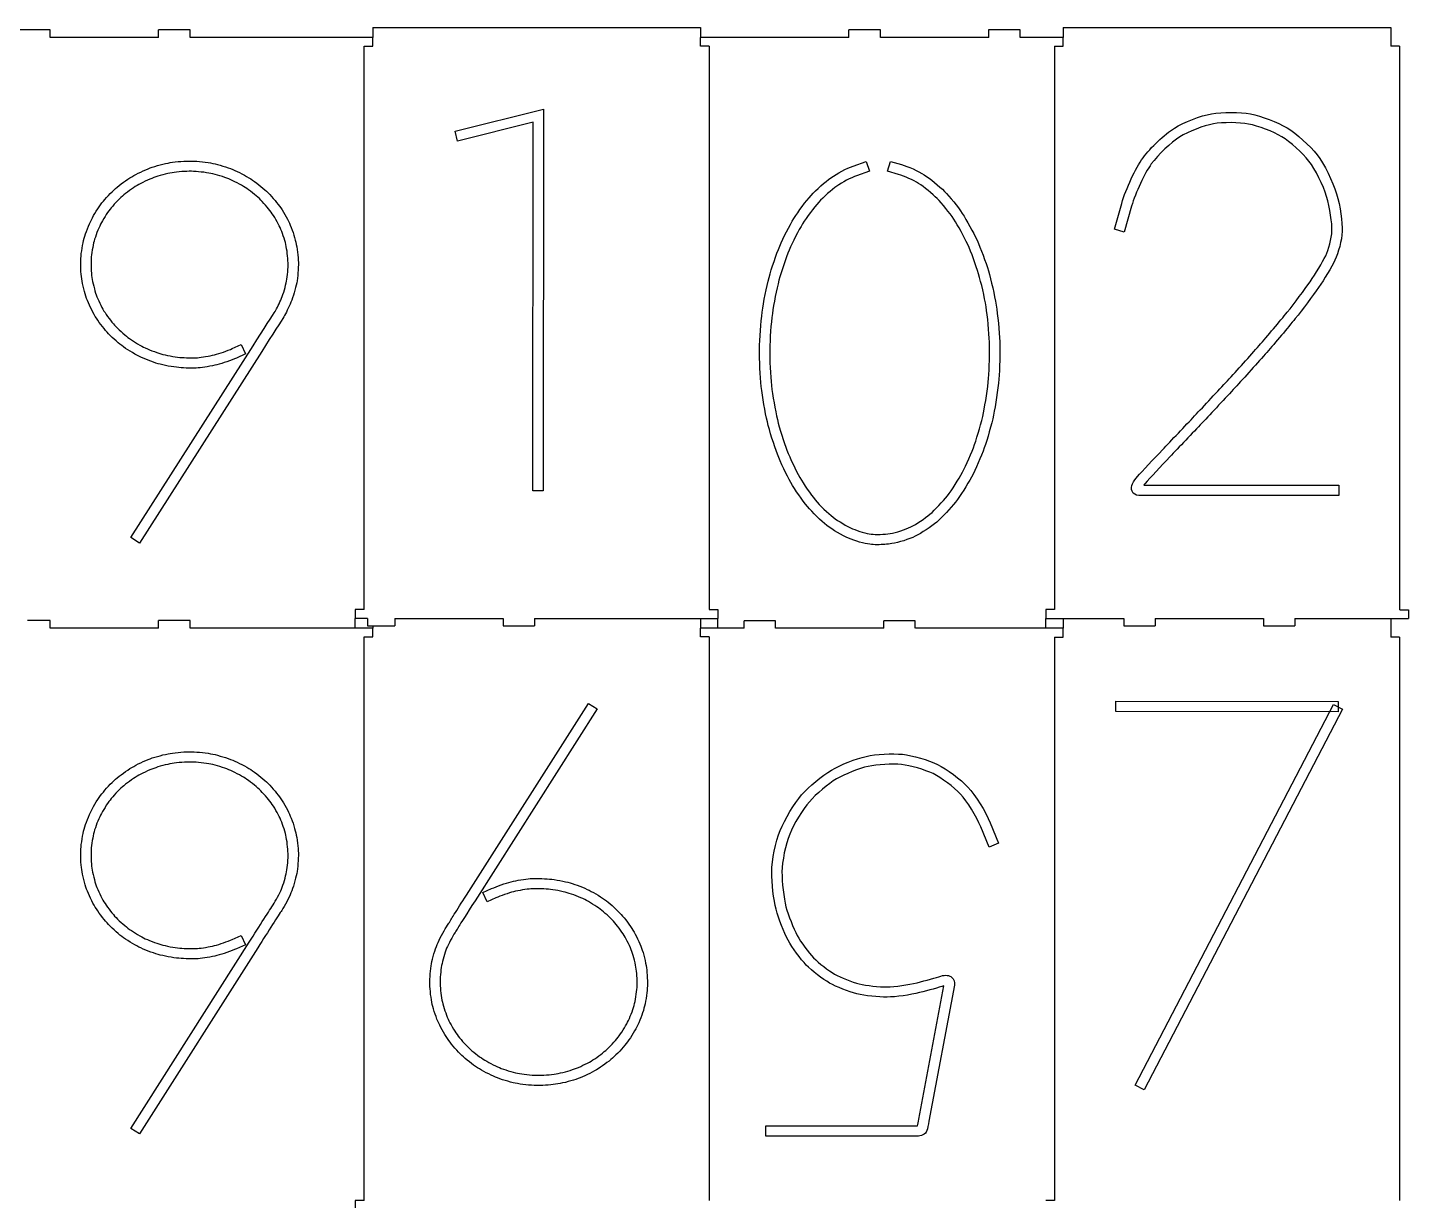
# Model space of a CAD drawing. Extents: x 0 to 774, y 0 to 367.
# Drawn here: x 536.7 to 773.9, y 165.5 to 367 of the extents above; entities that cross this region are included whole.
import ezdxf

# ---------------------------------------------------------------- set-up
doc = ezdxf.new("R2010")
doc.units = 0
doc.layers.add('ink_ext_XXXXXX', color=7, linetype='CONTINUOUS')

msp = doc.modelspace()

# ---------------------------------------------------------------- linework, layer by layer
at = {"layer": 'ink_ext_XXXXXX', "color": 5}
for points in [[(540.607087, 366.585493), (535.207108, 366.585493)], [(540.607087, 365.285352), (540.607087, 366.585493)], [(564.602996, 366.583655), (559.199543, 366.583655)], [(559.203485, 365.284402), (559.203485, 366.584294)], [(564.602996, 365.283878), (564.602996, 366.583655)], [(596.003622, 366.978184), (652.30623, 366.978184)], [(596.005262, 366.977298), (596.005262, 365.284274)], [(652.30623, 366.978184), (652.30623, 365.277751)], [(677.802961, 365.277123), (677.802961, 366.577103)], [(683.208222, 366.578669), (677.809943, 366.578669)], [(683.208222, 365.278782), (683.208222, 366.578669)], [(707.204131, 366.577541), (701.800167, 366.577541)], [(701.80462, 365.278218), (701.80462, 366.57815)], [(707.204131, 365.277491), (707.204131, 366.577541)], [(714.603919, 366.97027), (770.905706, 366.97027)], [(714.604738, 366.970245), (714.604738, 365.277268)], [(770.905706, 366.97027), (770.905706, 363.770439)], [(559.203485, 365.284402), (540.604025, 365.284402)], [(596.005262, 365.284274), (564.603331, 365.284274)], [(594.501641, 363.777488), (596.005262, 363.777488)], [(594.50444, 266.985057), (594.50444, 363.778269)], [(596.005262, 363.777488), (596.005262, 365.284274)], [(677.802961, 365.277123), (652.306022, 365.277123)], [(652.30623, 363.777997), (652.30623, 365.277751)], [(653.807053, 363.778716), (652.309347, 363.778716)], [(653.807053, 363.778716), (653.807053, 266.978476)], [(701.80462, 365.278218), (683.20624, 365.278218)], [(714.604738, 365.277268), (707.202464, 365.277268)], [(713.103872, 363.769797), (714.604738, 363.769797)], [(713.103916, 363.770542), (713.103916, 266.97765)], [(714.604738, 363.769797), (714.604738, 365.277268)], [(772.406529, 363.771218), (770.906022, 363.771218)], [(772.406529, 363.771218), (772.406529, 266.970745)], [(594.50444, 266.985057), (593.003443, 266.985057)], [(593.003617, 266.984476), (593.003617, 265.477691)], [(653.801979, 266.977216), (655.302125, 266.977216)], [(655.302125, 266.977216), (655.302125, 265.47707)], [(711.603093, 266.977433), (711.603093, 265.470397)], [(713.103916, 266.97765), (711.605351, 266.97765)], [(772.411039, 266.971087), (773.907351, 266.971087), (773.907351, 265.471591)], [(540.607087, 265.085127), (536.70765, 265.085127)], [(559.203485, 263.784272), (540.604025, 263.784272)], [(540.607087, 263.784985), (540.607087, 265.085127)], [(564.602996, 265.084148), (559.199543, 265.084148)], [(559.203485, 263.784272), (559.203485, 265.084164)], [(593.003617, 263.784793), (564.602888, 263.784793)], [(564.602996, 263.783863), (564.602996, 265.084148)], [(596.005262, 263.784601), (593.003296, 263.784601)], [(593.003617, 263.784793), (593.003617, 265.477691)], [(595.108219, 265.478207), (593.005346, 265.478207)], [(595.10309, 264.177653), (596.005262, 264.177653)], [(595.108219, 265.478207), (595.108219, 264.178009)], [(596.005262, 264.177653), (596.005262, 263.784601)], [(596.005262, 262.277287), (596.005262, 263.784601)], [(596.006683, 264.178028), (599.806195, 264.178028)], [(599.802601, 265.477065), (618.402593, 265.477065), (618.402593, 264.177339)], [(599.806195, 265.477918), (599.806195, 264.178028)], [(618.404996, 264.178751), (623.807854, 264.178751)], [(623.806408, 265.47778), (652.30623, 265.47778)], [(623.807854, 265.478814), (623.807854, 264.178751)], [(652.301833, 265.47707), (655.302125, 265.47707)], [(655.302125, 263.776717), (652.301833, 263.776717)], [(652.30623, 265.47778), (652.30623, 263.777909)], [(652.30623, 262.277593), (652.30623, 263.777909)], [(655.302125, 263.776717), (655.302125, 265.47707)], [(659.804592, 263.777277), (655.304781, 263.777277)], [(659.804592, 263.777277), (659.804592, 265.077349)], [(665.204103, 265.077638), (659.805829, 265.077638)], [(665.204103, 263.777948), (665.204103, 265.077638)], [(683.806251, 263.777814), (665.205607, 263.777814)], [(689.205762, 265.077223), (683.802539, 265.077223)], [(683.806251, 263.777814), (683.806251, 265.07794)], [(689.205762, 263.777292), (689.205762, 265.077223)], [(714.604738, 263.777264), (711.603005, 263.777264), (689.207032, 263.777226)], [(711.603005, 265.470242), (714.604738, 265.470242)], [(711.603093, 263.777226), (711.603093, 265.470397)], [(714.604738, 265.470242), (714.604738, 263.777264)], [(714.604738, 262.270394), (714.604738, 263.777264)], [(714.607666, 265.471123), (725.00699, 265.471123)], [(725.00699, 265.471123), (725.00699, 264.170904)], [(725.007639, 264.17134), (730.406501, 264.17134)], [(730.406501, 265.471337), (730.406501, 264.17134)], [(730.408551, 265.471727), (749.008649, 265.471727), (749.008649, 264.171647)], [(749.004463, 264.170645), (754.40241, 264.170645)], [(754.40241, 265.470151), (754.40241, 264.170645)], [(754.404991, 265.470235), (770.905706, 265.470235)], [(770.905706, 265.470235), (770.905706, 262.270404)], [(770.90836, 265.471591), (773.907351, 265.471591)], [(594.501641, 262.277287), (596.005262, 262.277287)], [(594.50444, 165.485037), (594.50444, 262.278248)], [(653.807053, 262.278156), (652.309347, 262.278156)], [(653.807053, 262.278156), (653.807053, 165.478478)], [(713.103872, 262.270394), (714.604738, 262.270394)], [(713.103916, 262.270958), (713.103916, 165.478065)], [(772.406529, 262.270854), (770.906022, 262.270854)], [(772.406529, 262.270854), (772.406529, 165.471017)], [(594.50444, 165.485037), (593.003443, 165.485037)], [(593.003617, 165.484728), (593.003617, 163.977944)], [(713.103916, 165.478065), (711.605351, 165.478065)]]:
    msp.add_lwpolyline(points, dxfattribs=at)
at = {"layer": 'ink_ext_XXXXXX', "color": 1}
for points in [[(625.243797, 287.398319), (623.481604, 287.399956), (623.552528, 350.71836), (610.567942, 347.45421), (610.136941, 349.16512), (625.320177, 352.981388)], [(682.677356, 278.134446)], [(761.825475, 249.405863), (723.625735, 249.486416), (723.632028, 251.250401), (761.831768, 251.169848)], [(728.510873, 184.466692), (726.948977, 185.282278), (761.039863, 250.694834), (762.608056, 249.879247)], [(624.348086, 185.208371)], [(689.468991, 176.522905)]]:
    msp.add_lwpolyline(points, close=True, dxfattribs=at)
for points in [[(678.533352, 343.188769), (680.765652, 343.983135), (681.359349, 342.320784), (679.121112, 341.527011)], [(686.334528, 341.75321), (684.428761, 342.304754), (684.915593, 343.999165), (686.827296, 343.447027)], [(726.362516, 336.294362), (725.09032, 331.847344), (723.396158, 332.33166), (724.668354, 336.778679)], [(555.931375, 278.405255), (554.444887, 279.353281), (575.442828, 312.29562)], [(576.934513, 311.347594), (555.931375, 278.405255)], [(571.856546, 311.816409), (573.384614, 312.512356), (574.112265, 310.906845), (572.589395, 310.211418)], [(728.447154, 288.376026), (761.933622, 288.376026), (761.933622, 286.611956)], [(761.933622, 286.611956), (727.596924, 286.611956)], [(612.081663, 217.915865), (633.0804, 250.858225), (634.571961, 249.910416), (613.567659, 216.968056)], [(702.081824, 230.324204), (703.518203, 226.838908), (701.885954, 226.167015), (700.449575, 229.651718)], [(617.157424, 217.446691), (615.63247, 216.751557), (614.89782, 218.357212), (616.422775, 219.052346)], [(555.931375, 176.905678), (554.444887, 177.852145), (574.761954, 209.838142)], [(576.253639, 208.892715), (555.931375, 176.905678)], [(571.856546, 210.316833), (573.384614, 211.01174), (574.112265, 209.406229), (572.589395, 208.711322)], [(689.819183, 179.412283), (694.104578, 202.330838)], [(695.926761, 202.462012), (691.546399, 179.088207)], [(689.468991, 176.522905), (663.537007, 176.522905), (663.537007, 178.286921), (689.468991, 178.286921)]]:
    msp.add_lwpolyline(points, dxfattribs=at)
for points in [[(733.705984, 349.699026), (735.374954, 350.736307), (738.246843, 351.847274), (740.104753, 352.17477)], [(740.104753, 352.17477), (741.956365, 352.501637), (744.954213, 352.487151), (746.786931, 352.142651)], [(746.786931, 352.142651), (748.619649, 351.79815), (751.434855, 350.723081), (753.05974, 349.746891)], [(728.321194, 344.590088), (729.612284, 346.368644), (732.030716, 348.659856), (733.705984, 349.699026)], [(740.407057, 350.437782), (738.769577, 350.148074), (736.124416, 349.122759), (734.638088, 348.199472)], [(746.465733, 350.409441), (744.828253, 350.715524), (742.057133, 350.728749), (740.407057, 350.437782)], [(752.152827, 348.236001), (750.704287, 349.107014), (748.096915, 350.102098), (746.465733, 350.409441)], [(753.05974, 349.746891), (754.684624, 348.769442), (757.002288, 346.69677), (758.217802, 345.127938)], [(734.638088, 348.199472), (733.145462, 347.277445), (730.903374, 345.148721), (729.744542, 343.551548)], [(756.825944, 344.045941), (755.73639, 345.447246), (753.59507, 347.366247), (752.152827, 348.236001)], [(561.22244, 343.782656), (562.215164, 343.950536), (563.857578, 344.073717), (564.891882, 344.052927)], [(564.891882, 344.052927), (565.920989, 344.033696), (567.558205, 343.852303), (568.535337, 343.64856)], [(724.668354, 336.778679), (725.386326, 339.314883), (727.030104, 342.819091), (728.321194, 344.590088)], [(759.867878, 337.948217), (759.307356, 339.853362), (757.915498, 342.645896), (756.825944, 344.045941)], [(758.217802, 345.127938), (759.439614, 343.557846), (760.938538, 340.559368), (761.56204, 338.44387)], [(554.600812, 341.358018), (555.422019, 341.849182), (556.840939, 342.524339), (557.755701, 342.863217)], [(557.755701, 342.863217), (558.67566, 343.201574), (560.229715, 343.614257), (561.22244, 343.782656)], [(561.518698, 342.043049), (560.629924, 341.892841), (559.190213, 341.510305), (558.369007, 341.208329)], [(564.855499, 342.288892), (563.93554, 342.306563), (562.407472, 342.193257), (561.518698, 342.043049)], [(568.171511, 341.921428), (567.298329, 342.10386), (565.780656, 342.27174), (564.855499, 342.288892)], [(571.269227, 340.975481), (570.46881, 341.306043), (569.04989, 341.739515), (568.171511, 341.921428)], [(568.535337, 343.64856), (569.512469, 343.444818), (571.040537, 342.977562), (571.939706, 342.60646)], [(571.939706, 342.60646), (572.838875, 342.236397), (574.22661, 341.511864), (575.032224, 340.992113)], [(674.709945, 341.195728), (675.737041, 341.915883), (677.417202, 342.791585), (678.533352, 343.188769)], [(689.777969, 340.191194), (688.881487, 340.75758), (687.302254, 341.472985), (686.334528, 341.75321)], [(686.827296, 343.447027), (687.961257, 343.118712), (689.671104, 342.343938), (690.721947, 341.683747)], [(690.721947, 341.683747), (691.737168, 341.040774), (693.310465, 339.763138), (694.224758, 338.83519)], [(729.744542, 343.551548), (728.579412, 341.947447), (727.023806, 338.624622), (726.362516, 336.294362)], [(549.476067, 336.850217), (550.052991, 337.591902), (551.102888, 338.705208), (551.814946, 339.332028)], [(551.814946, 339.332028), (552.521808, 339.957289), (553.774408, 340.865813), (554.600812, 341.358018)], [(555.499981, 339.842424), (554.767132, 339.404793), (553.613285, 338.564356), (552.979189, 338.008222)], [(558.369007, 341.208329), (557.5478, 340.905834), (556.238028, 340.280574), (555.499981, 339.842424)], [(574.070685, 339.511342), (573.358626, 339.97444), (572.074841, 340.644919), (571.269227, 340.975481)], [(576.518712, 337.590343), (575.905406, 338.168825), (574.787941, 339.048244), (574.070685, 339.511342)], [(575.032224, 340.992113), (575.837838, 340.471842), (577.043661, 339.520178), (577.729732, 338.86997)], [(671.296189, 338.148283), (672.180797, 339.127289), (673.712535, 340.494573), (674.709945, 341.195728)], [(675.725167, 339.752452), (674.828685, 339.124914), (673.403812, 337.848466), (672.602322, 336.965045)], [(679.121112, 341.527011), (678.16526, 341.186229), (676.609775, 340.374052), (675.725167, 339.752452)], [(692.966121, 337.599113), (692.146819, 338.431476), (690.686325, 339.61887), (689.777969, 340.191194)], [(547.656938, 333.977033), (548.083134, 334.81851), (548.899143, 336.107493), (549.476067, 336.850217)], [(552.979189, 338.008222), (552.35029, 337.451049), (551.383553, 336.425061), (550.869, 335.767056)], [(578.540544, 335.274852), (578.051978, 335.952087), (577.126821, 337.012379), (576.518712, 337.590343)], [(577.729732, 338.86997), (578.421001, 338.218721), (579.42412, 337.067473), (579.969859, 336.304479)], [(668.345516, 334.189513), (669.093574, 335.401248), (670.417518, 337.177589), (671.296189, 338.148283)], [(672.602322, 336.965045), (671.800831, 336.075688), (670.536257, 334.38009), (669.847569, 333.262752)], [(695.798054, 334.070774), (695.085618, 335.14299), (693.791359, 336.759033), (692.966121, 337.599113)], [(694.224758, 338.83519), (695.127177, 337.914366), (696.492679, 336.215206), (697.270422, 335.047998)], [(760.77479, 332.045101), (760.83777, 333.331153), (760.4284, 336.034255), (759.867878, 337.948217)], [(761.56204, 338.44387), (762.185542, 336.30192), (762.613806, 333.448926), (762.531932, 331.949372)], [(550.869, 335.767056), (550.359644, 335.109571), (549.606005, 333.925578), (549.231784, 333.180775)], [(580.079007, 332.62776), (579.725576, 333.386077), (579.023912, 334.598656), (578.540544, 335.274852)], [(579.969859, 336.304479), (580.520795, 335.539405), (581.284829, 334.219237), (581.67984, 333.361129)], [(697.270422, 335.047998), (698.042228, 333.886134), (699.182126, 331.823631), (699.805507, 330.450411)], [(546.425128, 330.778486), (546.679806, 331.700004), (547.230743, 333.135037), (547.656938, 333.977033)], [(549.231784, 333.180775), (548.857563, 332.43909), (548.348207, 331.12464), (548.124714, 330.31123)], [(581.066534, 329.708318), (580.874226, 330.533683), (580.422042, 331.871002), (580.079007, 332.62776)], [(581.67984, 333.361129), (582.074851, 332.50146), (582.568614, 331.04096), (582.786909, 330.105928)], [(665.917296, 329.444688), (666.510993, 330.854125), (667.603395, 332.983121), (668.345516, 334.189513)], [(669.847569, 333.262752), (669.14107, 332.12048), (668.108037, 330.100723), (667.544025, 328.760156)], [(698.202526, 329.718383), (697.614766, 330.99958), (696.522364, 332.993214), (695.798054, 334.070774)], [(545.853402, 327.327339), (545.915772, 328.307589), (546.17045, 329.855928), (546.425128, 330.778486)], [(548.124714, 330.31123), (547.901221, 329.499898), (547.672531, 328.083577), (547.615358, 327.218191)], [(582.786909, 330.105928), (583.000007, 329.169337), (583.192315, 327.606965), (583.213105, 326.622037)], [(700.078608, 324.661867), (699.639272, 326.143734), (698.796223, 328.411656), (698.202526, 329.718383)], [(699.805507, 330.450411), (700.428889, 329.081346), (701.30756, 326.709527), (701.770644, 325.162947)], [(759.697832, 327.783245), (760.214268, 328.823044), (760.699214, 330.774165), (760.77479, 332.045101)], [(762.531932, 331.949372), (762.450058, 330.433443), (761.902132, 328.261893), (761.284928, 327.005442)], [(581.451149, 326.585654), (581.430359, 327.455198), (581.253644, 328.885033), (581.066534, 329.708318)], [(664.076836, 324.033736), (664.498361, 325.610001), (665.329536, 328.037033), (665.917296, 329.444688)], [(667.544025, 328.760156), (666.980013, 327.414839), (666.190397, 325.089329), (665.780746, 323.577183)], [(757.02748, 323.320482), (757.953286, 324.666994), (759.149906, 326.669128), (759.697832, 327.783245)], [(545.998933, 323.807065), (545.8586, 324.767045), (545.791032, 326.346569), (545.853402, 327.327339)], [(547.615358, 327.218191), (547.563383, 326.352806), (547.620556, 324.907898), (547.745296, 324.061743)], [(581.191274, 323.44168), (581.352397, 324.27796), (581.466742, 325.71819), (581.451149, 326.585654)], [(583.213105, 326.622037), (583.233895, 325.638668), (583.103958, 324.065382), (582.927242, 323.115797)], [(701.770644, 325.162947), (702.22779, 323.619336), (702.821487, 320.99104), (703.088651, 319.304348)], [(761.284928, 327.005442), (760.705512, 325.827086), (759.445912, 323.725443), (758.482318, 322.319729)], [(546.840929, 320.446355), (546.518684, 321.340327), (546.139265, 322.847605), (545.998933, 323.807065)], [(547.745296, 324.061743), (547.870036, 323.215069), (548.213072, 321.83617), (548.498935, 321.049266)], [(580.318092, 320.474942), (580.63514, 321.247292), (581.035349, 322.606441), (581.191274, 323.44168)], [(582.927242, 323.115797), (582.745329, 322.16829), (582.308739, 320.683362), (581.95011, 319.806022)], [(662.89538, 318.074208), (663.126921, 319.784648), (663.655312, 322.458065), (664.076836, 324.033736)], [(665.780746, 323.577183), (665.377032, 322.061475), (664.866453, 319.486613), (664.640848, 317.837323)], [(701.349119, 319.024123), (701.087892, 320.649071), (700.517944, 323.178219), (700.078608, 324.661867)], [(753.09123, 318.080545), (754.325638, 319.60718), (756.089078, 321.957594), (757.02748, 323.320482)], [(548.317022, 317.369429), (547.828456, 318.175563), (547.163175, 319.555502), (546.840929, 320.446355)], [(548.498935, 321.049266), (548.784798, 320.262883), (549.392907, 318.997289), (549.8243, 318.28627)], [(579.221418, 318.227018), (579.496886, 318.666728), (580.001044, 319.696355), (580.318092, 320.474942)], [(758.482318, 322.319729), (757.518724, 320.926612), (755.717496, 318.528963), (754.470492, 316.974616)], [(549.8243, 318.28627), (550.260891, 317.574211), (551.09769, 316.44999), (551.659021, 315.830447)], [(575.442828, 312.29562), (577.220376, 315.076288), (578.914764, 317.745729), (579.221418, 318.227018)], [(581.95011, 319.806022), (581.591482, 318.921926), (581.040546, 317.814856), (580.713103, 317.287828)], [(662.432296, 311.708591), (662.456044, 313.509867), (662.663838, 316.365549), (662.89538, 318.074208)], [(701.936879, 312.932794), (701.871572, 314.666982), (701.610346, 317.399175), (701.349119, 319.024123)], [(703.088651, 319.304348), (703.361751, 317.62003), (703.634852, 314.790471), (703.700158, 312.996913)], [(748.248067, 312.33173), (749.690309, 313.97047), (751.863119, 316.549501), (753.09123, 318.080545)], [(550.354446, 314.645414), (549.72035, 315.34396), (548.805588, 316.565894), (548.317022, 317.369429)], [(551.659021, 315.830447), (552.220352, 315.211423), (553.270249, 314.256121), (553.940728, 313.744686)], [(580.713103, 317.287828), (580.40645, 316.80498), (578.706864, 314.1319), (576.934513, 311.347594)], [(664.640848, 317.837323), (664.42118, 316.188033), (664.219323, 313.429125), (664.195576, 311.687218)], [(754.470492, 316.974616), (753.223488, 315.427198), (751.025485, 312.822345), (749.576945, 311.16786)], [(552.875239, 312.338239), (552.116402, 312.913084), (550.988542, 313.948428), (550.354446, 314.645414)], [(553.940728, 313.744686), (554.621602, 313.233251), (555.843017, 312.475973), (556.607051, 312.090318)], [(555.817029, 310.512874), (554.954243, 310.945307), (553.634075, 311.763915), (552.875239, 312.338239)], [(556.607051, 312.090318), (557.376282, 311.704663), (558.748425, 311.172958), (559.595619, 310.930234)], [(559.595619, 310.930234), (560.442813, 310.685951), (561.929301, 310.408924), (562.844063, 310.323685)], [(565.874211, 310.266512), (566.601863, 310.321086), (567.948018, 310.547697), (568.810805, 310.761835)], [(568.810805, 310.761835), (569.678789, 310.975452), (571.071722, 311.458301), (571.856546, 311.816409)], [(662.741019, 305.300822), (662.551036, 307.036792), (662.414485, 309.910878), (662.432296, 311.708591)], [(664.195576, 311.687218), (664.177765, 309.948874), (664.308378, 307.170373), (664.492424, 305.493774)], [(701.788455, 306.714414), (701.936879, 308.411793), (701.996248, 311.202168), (701.936879, 312.932794)], [(703.700158, 312.996913), (703.765465, 311.206918), (703.694221, 308.321551), (703.545797, 306.564803)], [(742.831787, 306.31588), (744.387393, 307.996187), (746.812123, 310.69488), (748.248067, 312.33173)], [(749.576945, 311.16786), (748.134703, 309.522192), (745.684781, 306.809014), (744.129175, 305.12052)], [(559.112251, 309.234286), (558.161106, 309.506636), (556.685014, 310.079921), (555.817029, 310.512874)], [(562.677743, 308.567446), (561.659031, 308.662041), (560.058198, 308.961417), (559.112251, 309.234286)], [(566.004149, 308.507155), (565.182943, 308.446344), (563.691257, 308.473371), (562.677743, 308.567446)], [(562.844063, 310.323685), (563.758825, 310.238965), (565.141363, 310.212458), (565.874211, 310.266512)], [(569.237001, 309.049775), (568.275461, 308.812249), (566.825356, 308.569005), (566.004149, 308.507155)], [(572.589395, 310.211418), (571.705818, 309.809131), (570.203737, 309.287821), (569.237001, 309.049775)], [(700.91572, 300.786352), (701.254128, 302.359055), (701.64003, 305.018223), (701.788455, 306.714414)], [(703.545797, 306.564803), (703.397373, 304.808054), (702.987722, 302.050332), (702.643378, 300.41826)], [(737.188779, 300.271689), (738.750683, 301.925544), (741.282479, 304.636834), (742.831787, 306.31588)], [(663.785925, 299.245709), (663.405959, 300.848096), (662.936938, 303.564853), (662.741019, 305.300822)], [(664.492424, 305.493774), (664.682407, 303.818955), (665.133616, 301.200752), (665.501708, 299.657734)], [(744.129175, 305.12052), (742.579867, 303.436435), (740.041773, 300.717588), (738.467273, 299.058695)], [(665.501708, 293.715424), (664.943633, 295.1587), (664.171828, 297.639759), (663.785925, 299.245709)], [(665.501708, 299.657734), (665.875737, 298.114717), (666.611921, 295.73518), (667.146248, 294.353054)], [(699.395857, 295.365901), (699.900499, 296.781867), (700.58325, 299.213649), (700.91572, 300.786352)], [(702.643378, 300.41826), (702.293097, 298.783219), (701.580661, 296.250509), (701.058208, 294.773985)], [(731.646538, 294.431554), (733.126568, 295.992198), (735.626874, 298.620354), (737.188779, 300.271689)], [(738.467273, 299.058695), (736.905369, 297.406729), (734.41136, 294.777314), (732.918734, 293.21478)], [(667.146248, 294.353054), (667.680576, 292.975677), (668.666112, 290.890614), (669.348863, 289.705002)], [(697.300107, 290.576549), (697.953174, 291.804314), (698.891214, 293.952902), (699.395857, 295.365901)], [(701.058208, 294.773985), (700.529817, 293.293899), (699.544281, 291.039632), (698.855593, 289.748935)], [(727.3576, 289.827086), (728.226724, 290.795088), (730.147614, 292.860832), (731.646538, 294.431554)], [(667.817126, 288.828112), (667.098753, 290.07725), (666.06572, 292.269772), (665.501708, 293.715424)], [(732.918734, 293.21478), (731.432406, 291.655395), (729.53041, 289.607915), (728.673882, 288.651249)], [(669.348863, 289.705002), (670.013804, 288.5467), (671.230882, 286.773921), (672.020499, 285.832912)], [(694.711589, 286.539411), (695.477458, 287.524947), (696.658915, 289.373719), (697.300107, 290.576549)], [(698.855593, 289.748935), (698.166904, 288.451708), (696.937952, 286.528131), (696.112714, 285.460664)], [(726.456986, 287.308515), (726.085404, 288.136702), (726.740396, 289.134935), (727.3576, 289.827086)], [(670.66687, 284.701919), (669.811947, 285.724859), (668.535499, 287.575412), (667.817126, 288.828112)], [(727.596924, 286.611956), (727.07419, 286.611956), (726.645926, 286.872064), (726.456986, 287.308515)], [(728.673882, 288.651249), (728.58571, 288.551741), (728.510134, 288.45979), (728.447154, 288.376026)], [(673.991572, 281.462116), (673.017909, 282.220267), (671.527731, 283.673637), (670.66687, 284.701919)], [(672.020499, 285.832912), (672.798242, 284.900808), (674.199366, 283.536493), (675.078037, 282.854335)], [(691.725294, 283.37382), (692.586155, 284.110004), (693.957594, 285.559811), (694.711589, 286.539411)], [(696.112714, 285.460664), (695.275601, 284.384885), (693.826981, 282.847211), (692.871129, 282.032659)], [(675.078037, 282.854335), (675.944835, 282.178708), (677.482509, 281.270352), (678.426487, 280.870794)], [(688.42434, 281.183672), (689.362381, 281.641412), (690.870371, 282.64476), (691.725294, 283.37382)], [(677.743736, 279.245846), (676.657271, 279.701805), (674.977109, 280.696247), (673.991572, 281.462116)], [(678.426487, 280.870794), (679.370465, 280.47183), (680.836896, 280.050305), (681.620576, 279.94997)], [(681.620576, 279.94997), (682.404255, 279.849636), (683.906308, 279.899506), (684.897782, 280.056836)], [(684.897782, 280.056836), (685.889255, 280.214165), (687.50411, 280.730088), (688.42434, 281.183672)], [(692.871129, 282.032659), (691.90934, 281.210982), (690.2648, 280.119768), (689.202083, 279.599689)], [(681.394971, 278.200346), (680.445056, 278.32146), (678.842075, 278.780388), (677.743736, 279.245846)], [(682.677356, 278.134446), (682.190524, 278.134446), (681.751189, 278.155819), (681.394971, 278.200346)], [(685.176819, 278.31493), (684.434698, 278.197378), (683.502594, 278.134446), (682.677356, 278.134446)], [(689.202083, 279.599689), (688.115618, 279.065362), (686.346402, 278.50135), (685.176819, 278.31493)], [(557.755701, 241.3626), (558.67566, 241.701478), (560.229715, 242.11364), (561.22244, 242.28204)], [(561.22244, 242.28204), (562.215164, 242.449919), (563.857578, 242.571021), (564.891882, 242.55231)], [(564.891882, 242.55231), (565.920989, 242.533079), (567.553007, 242.352206), (568.535337, 242.148464)], [(568.535337, 242.148464), (569.512469, 241.944721), (571.040537, 241.477465), (571.939706, 241.106363)], [(680.737943, 241.764786), (682.459224, 242.144654), (685.266692, 242.303724), (686.999844, 242.119132)], [(686.999844, 242.119132), (688.738931, 241.934539), (691.445496, 241.155215), (693.030262, 240.381232)], [(551.814946, 237.831931), (552.521808, 238.457712), (553.774408, 239.365717), (554.600812, 239.856881)], [(554.600812, 239.856881), (555.422019, 240.348566), (556.840939, 241.024242), (557.755701, 241.3626)], [(558.369007, 239.707713), (557.5478, 239.405738), (556.238028, 238.779957), (555.499981, 238.341807)], [(561.518698, 240.542953), (560.629924, 240.392745), (559.190213, 240.009688), (558.369007, 239.707713)], [(564.855499, 240.788795), (563.93554, 240.806467), (562.407472, 240.693681), (561.518698, 240.542953)], [(568.171511, 240.421331), (567.298329, 240.603764), (565.780656, 240.771643), (564.855499, 240.788795)], [(571.269227, 239.475384), (570.46881, 239.806466), (569.04989, 240.239418), (568.171511, 240.421331)], [(571.939706, 241.106363), (572.844073, 240.73578), (574.231808, 240.011247), (575.032224, 239.491496)], [(674.778751, 239.408412), (676.339774, 240.328406), (679.010727, 241.384917), (680.737943, 241.764786)], [(681.111877, 240.041724), (679.568659, 239.701623), (677.07577, 238.715745), (675.675004, 237.888343)], [(686.815845, 240.365206), (685.266692, 240.530805), (682.655094, 240.381826), (681.111877, 240.041724)], [(692.258653, 238.795873), (690.846016, 239.482605), (688.353126, 240.201388), (686.815845, 240.365206)], [(693.030262, 240.381232), (694.626898, 239.604875), (696.965465, 237.847388), (698.253458, 236.463241)], [(549.476067, 235.35012), (550.052991, 236.091805), (551.102888, 237.205112), (551.814946, 237.831931)], [(555.499981, 238.341807), (554.767132, 237.904177), (553.613285, 237.064259), (552.979189, 236.507606)], [(574.070685, 238.010726), (573.358626, 238.473824), (572.074841, 239.144303), (571.269227, 239.475384)], [(576.518712, 236.090246), (575.905406, 236.668209), (574.787941, 237.547628), (574.070685, 238.010726)], [(575.032224, 239.491496), (575.837838, 238.971745), (577.043661, 238.019562), (577.729732, 237.369353)], [(577.729732, 237.369353), (578.421001, 236.718105), (579.42412, 235.567896), (579.969859, 234.804382)], [(669.674263, 235.136074), (670.926643, 236.571266), (673.211792, 238.487823), (674.778751, 239.408412)], [(675.675004, 237.888343), (674.268302, 237.062128), (672.13154, 235.271402), (671.003804, 233.978661)], [(696.95953, 235.261906), (695.819923, 236.492325), (693.665355, 238.110329), (692.258653, 238.795873)], [(547.656938, 232.476417), (548.083134, 233.317894), (548.899143, 234.606876), (549.476067, 235.35012)], [(552.979189, 236.507606), (552.35029, 235.950953), (551.383553, 234.924964), (550.869, 234.26644)], [(578.540544, 233.774755), (578.051978, 234.451471), (577.126821, 235.511763), (576.518712, 236.090246)], [(665.988348, 229.039773), (666.771828, 230.964046), (668.421883, 233.699102), (669.674263, 235.136074)], [(700.449575, 229.651718), (699.701708, 231.460843), (698.105072, 234.0303), (696.95953, 235.261906)], [(698.253458, 236.463241), (699.541451, 235.081468), (701.256796, 232.326825), (702.081824, 230.324204)], [(546.425128, 229.278389), (546.679806, 230.200427), (547.230743, 231.63494), (547.656938, 232.476417)], [(550.869, 234.26644), (550.359644, 233.608954), (549.606005, 232.424962), (549.231784, 231.680678)], [(580.079007, 231.127663), (579.725576, 231.88598), (579.023912, 233.098559), (578.540544, 233.774755)], [(579.969859, 234.804382), (580.520795, 234.039308), (581.284829, 232.719141), (581.67984, 231.861032)], [(671.003804, 233.978661), (669.882004, 232.685327), (668.326916, 230.118838), (667.620597, 228.373815)], [(549.231784, 231.680678), (548.857563, 230.938994), (548.348207, 229.625063), (548.124714, 228.811133)], [(581.066534, 228.208222), (580.874226, 229.033586), (580.422042, 230.370906), (580.079007, 231.127663)], [(581.67984, 231.861032), (582.074851, 231.001883), (582.568614, 229.541383), (582.786909, 228.605311)], [(545.853402, 225.827242), (545.915772, 226.808012), (546.17045, 228.356351), (546.425128, 229.278389)], [(548.124714, 228.811133), (547.901221, 227.999802), (547.672531, 226.58348), (547.615358, 225.718095)], [(581.451149, 225.085558), (581.430359, 225.954581), (581.253644, 227.384416), (581.066534, 228.208222)], [(582.786909, 228.605311), (583.000007, 227.66924), (583.192315, 226.106349), (583.213105, 225.12142)], [(664.534163, 221.946909), (664.546034, 223.92104), (665.192998, 227.103035), (665.988348, 229.039773)], [(667.620597, 228.373815), (666.908343, 226.641257), (666.308863, 223.693712), (666.296992, 221.937413)], [(545.998933, 222.306969), (545.8586, 223.267469), (545.791032, 224.846472), (545.853402, 225.827242)], [(547.615358, 225.718095), (547.563383, 224.853229), (547.620556, 223.407282), (547.745296, 222.561647)], [(581.191274, 221.941584), (581.352397, 222.777863), (581.466742, 224.217054), (581.451149, 225.085558)], [(583.213105, 225.12142), (583.233895, 224.138052), (583.103958, 222.564765), (582.927242, 221.61518)], [(546.840929, 218.946259), (546.518684, 219.84023), (546.139265, 221.347508), (545.998933, 222.306969)], [(547.745296, 222.561647), (547.870036, 221.714972), (548.213072, 220.335553), (548.498935, 219.54917)], [(580.318092, 218.974845), (580.63514, 219.747195), (581.035349, 221.105824), (581.191274, 221.941584)], [(582.927242, 221.61518), (582.745329, 220.667674), (582.308739, 219.183265), (581.95011, 218.306445)], [(619.773223, 220.213872), (620.736059, 220.450963), (622.188662, 220.694733), (623.01236, 220.755954)], [(623.01236, 220.755954), (623.830492, 220.817731), (625.322054, 220.79046), (626.33498, 220.695846)], [(626.33498, 220.695846), (627.353472, 220.601232), (628.956344, 220.302364), (629.902483, 220.029653)], [(665.28203, 215.489139), (664.860613, 217.106549), (664.522292, 220.003643), (664.534163, 221.946909)], [(666.296992, 221.937413), (666.291056, 220.152623), (666.605635, 217.404509), (666.985504, 215.936078)], [(548.317022, 215.869333), (547.828456, 216.675466), (547.163175, 218.055925), (546.840929, 218.946259)], [(548.498935, 219.54917), (548.784798, 218.762787), (549.392907, 217.497713), (549.8243, 216.786173)], [(578.888777, 216.268501), (579.346158, 216.961849), (580.001044, 218.201455), (580.318092, 218.974845)], [(581.95011, 218.306445), (581.591482, 217.430665), (580.879423, 216.079832), (580.359672, 215.294488)], [(616.422775, 219.052346), (617.307694, 219.454177), (618.810386, 219.975111), (619.773223, 220.213872)], [(620.196203, 218.501359), (619.339111, 218.288199), (617.942164, 217.805668), (617.157424, 217.446691)], [(623.140367, 218.997247), (622.411283, 218.942149), (621.064425, 218.715632), (620.196203, 218.501359)], [(626.17358, 218.939922), (625.255268, 219.025075), (623.869451, 219.051233), (623.140367, 218.997247)], [(629.418282, 218.334393), (628.572322, 218.578163), (627.080761, 218.855326), (626.17358, 218.939922)], [(632.406971, 217.172867), (631.633362, 217.558558), (630.264243, 218.090066), (629.418282, 218.334393)], [(629.902483, 220.029653), (630.854189, 219.756385), (632.329053, 219.182579), (633.197276, 218.750694)], [(633.197276, 218.750694), (634.054367, 218.318809), (635.378963, 217.50012), (636.135875, 216.925201)], [(550.354446, 213.145318), (549.72035, 213.843863), (548.805588, 215.065798), (548.317022, 215.869333)], [(549.8243, 216.786173), (550.260891, 216.074115), (551.09769, 214.949893), (551.659021, 214.33087)], [(574.761954, 209.838142), (576.539502, 212.627646), (578.384618, 215.512264), (578.888777, 216.268501)], [(610.000155, 214.631091), (610.51775, 215.455345), (611.246834, 216.60574), (612.081663, 217.915865)], [(613.567659, 216.968056), (612.115056, 214.687859), (611.090999, 213.061612), (610.79046, 212.568506)], [(635.072859, 215.518792), (634.393864, 216.030264), (633.175014, 216.787733), (632.406971, 217.172867)], [(636.135875, 216.925201), (636.892786, 216.350282), (638.028154, 215.315651), (638.657059, 214.617733)], [(666.985504, 215.936078), (667.377244, 214.463493), (668.25569, 212.209802), (668.90859, 211.014403)], [(551.659021, 214.33087), (552.220352, 213.710807), (553.270249, 212.755504), (553.940728, 212.244589)], [(580.359672, 215.294488), (579.860711, 214.546047), (578.020793, 211.673902), (576.253639, 208.892715)], [(609.154195, 213.2347), (609.226547, 213.394987), (609.315596, 213.540247), (609.387947, 213.655454)], [(609.387947, 213.655454), (609.532651, 213.884753), (609.738576, 214.217015), (610.000155, 214.631091)], [(637.354725, 213.432832), (636.792607, 214.052276), (635.746288, 215.00732), (635.072859, 215.518792)], [(638.657059, 214.617733), (639.291529, 213.91926), (640.209841, 212.697626), (640.694042, 211.893964)], [(667.359437, 210.16682), (666.641248, 211.487458), (665.703447, 213.87529), (665.28203, 215.489139)], [(552.875239, 210.838663), (552.116402, 211.412468), (550.988542, 212.447812), (550.354446, 213.145318)], [(553.940728, 212.244589), (554.621602, 211.733674), (555.843017, 210.975877), (556.607051, 210.590222)], [(607.067122, 209.457932), (607.423316, 210.332277), (608.135704, 211.683587), (608.653298, 212.468883)], [(608.653298, 212.468883), (608.920443, 212.864036), (609.076278, 213.105023), (609.154195, 213.2347)], [(610.128163, 211.494916), (609.666224, 210.801451), (609.009492, 209.562008), (608.692256, 208.788956)], [(610.590101, 212.200068), (610.484356, 212.032546), (610.322956, 211.791002), (610.128163, 211.494916)], [(610.79046, 212.568506), (610.723674, 212.410445), (610.640191, 212.279655), (610.590101, 212.200068)], [(639.185784, 210.977322), (638.757238, 211.689709), (637.916844, 212.813946), (637.354725, 213.432832)], [(640.694042, 211.893964), (641.183808, 211.089745), (641.846106, 209.709494), (642.174472, 208.81734)], [(555.817029, 209.012777), (554.954243, 209.44521), (553.634075, 210.264338), (552.875239, 210.838663)], [(559.112251, 207.73419), (558.161106, 208.006539), (556.685014, 208.580344), (555.817029, 209.012777)], [(556.607051, 210.590222), (557.38148, 210.204566), (558.748425, 209.672861), (559.595619, 209.429098)], [(559.595619, 209.429098), (560.442813, 209.185854), (561.929301, 208.908307), (562.844063, 208.823588)], [(562.844063, 208.823588), (563.758825, 208.738349), (565.14656, 208.711841), (565.874211, 208.766935)], [(565.874211, 208.766935), (566.601863, 208.820469), (567.948018, 209.047601), (568.816002, 209.261738)], [(568.816002, 209.261738), (569.678789, 209.474836), (571.071722, 209.958204), (571.856546, 210.316833)], [(606.087589, 206.148113), (606.265686, 207.097592), (606.705363, 208.582475), (607.067122, 209.457932)], [(608.692256, 208.788956), (608.380587, 208.017574), (607.979869, 206.659028), (607.824034, 205.821973)], [(640.515945, 208.214594), (640.226538, 209.002116), (639.619895, 210.267717), (639.185784, 210.977322)], [(642.174472, 208.81734), (642.497273, 207.923516), (642.875729, 206.415815), (643.014867, 205.456874)], [(670.475549, 205.918225), (669.484329, 206.93378), (668.089498, 208.839653), (667.359437, 210.16682)], [(668.90859, 211.014403), (669.56149, 209.823751), (670.855418, 208.0538), (671.733864, 207.148644)], [(562.677743, 207.067349), (561.659031, 207.162464), (560.058198, 207.460801), (559.112251, 207.73419)], [(566.004149, 207.007578), (565.182943, 206.946247), (563.691257, 206.972754), (562.677743, 207.067349)], [(569.237001, 207.549678), (568.275461, 207.311632), (566.825356, 207.068908), (566.004149, 207.007578)], [(572.589395, 208.711322), (571.705818, 208.309554), (570.203737, 207.788244), (569.237001, 207.549678)], [(641.267291, 205.20253), (641.14485, 206.04849), (640.799787, 207.428184), (640.515945, 208.214594)], [(671.733864, 207.148644), (672.612311, 206.245268), (674.262366, 204.968553), (675.330748, 204.361356)], [(605.803747, 202.641274), (605.781485, 203.626929), (605.909492, 205.199747), (606.087589, 206.148113)], [(607.824034, 205.821973), (607.662634, 204.987144), (607.545758, 203.547342), (607.56802, 202.67745)], [(641.395298, 202.045206), (641.450954, 202.909532), (641.395298, 204.355456), (641.267291, 205.20253)], [(643.014867, 205.456874), (643.154005, 204.495151), (643.220792, 202.915654), (643.159571, 201.936121)], [(674.458236, 202.827636), (673.247404, 203.513774), (671.460834, 204.900295), (670.475549, 205.918225)], [(675.330748, 204.361356), (676.399129, 203.752972), (678.340021, 202.984925), (679.568659, 202.683998)], [(689.498668, 202.87868), (691.006273, 203.257956), (692.834392, 203.767811), (693.582258, 204.015913)], [(693.582258, 204.015913), (694.341996, 204.267576), (695.036444, 204.185073), (695.493474, 203.787991)], [(606.226728, 199.15781), (606.015237, 200.093375), (605.820444, 201.655619), (605.803747, 202.641274)], [(607.56802, 202.67745), (607.584716, 201.808114), (607.757248, 200.37833), (607.952041, 199.555189)], [(640.888835, 198.951885), (641.111457, 199.764452), (641.345209, 201.180879), (641.395298, 202.045206)], [(643.159571, 201.936121), (643.09835, 200.956032), (642.842336, 199.408815), (642.591887, 198.485494)], [(679.147242, 200.971027), (677.770218, 201.309347), (675.669068, 202.142091), (674.458236, 202.827636)], [(679.568659, 202.683998), (680.797298, 202.382477), (682.987479, 202.147433), (684.334826, 202.168207)], [(684.334826, 202.168207), (685.694044, 202.190168), (688.056354, 202.515431), (689.498668, 202.87868)], [(694.104578, 202.330838), (693.303292, 202.068491), (691.451432, 201.55092), (689.931956, 201.168083)], [(695.493474, 203.787991), (695.867407, 203.463916), (696.021729, 202.98077), (695.926761, 202.462012)], [(607.952041, 199.555189), (608.141269, 198.729821), (608.592077, 197.392981), (608.93714, 196.635513)], [(684.364504, 200.404785), (682.850964, 200.380449), (680.524267, 200.634486), (679.147242, 200.971027)], [(689.931956, 201.168083), (688.353126, 200.771595), (685.860237, 200.42912), (684.364504, 200.404785)], [(607.334268, 195.902533), (606.939115, 196.76185), (606.449349, 198.222245), (606.226728, 199.15781)], [(639.786861, 196.082856), (640.159751, 196.825297), (640.666214, 198.139318), (640.888835, 198.951885)], [(642.591887, 198.485494), (642.335873, 197.563843), (641.784885, 196.12905), (641.35634, 195.286985)], [(609.042885, 192.958925), (608.491897, 193.722515), (607.72942, 195.043215), (607.334268, 195.902533)], [(608.93714, 196.635513), (609.287768, 195.875818), (609.989024, 194.663646), (610.473225, 193.989104)], [(638.14503, 193.497111), (638.657059, 194.1544), (639.408405, 195.338745), (639.786861, 196.082856)], [(641.35634, 195.286985), (640.93336, 194.445477), (640.115227, 193.156501), (639.536412, 192.413503)], [(611.285792, 190.393773), (610.595667, 191.044383), (609.593872, 192.194778), (609.042885, 192.958925)], [(610.473225, 193.989104), (610.962992, 193.310666), (611.886869, 192.250433), (612.499078, 191.673288)], [(636.035695, 191.255873), (636.6646, 191.811313), (637.633002, 192.837596), (638.14503, 193.497111)], [(639.536412, 192.413503), (638.957597, 191.670505), (637.911278, 190.556843), (637.19889, 189.931834)], [(613.985073, 188.271637), (613.178072, 188.790901), (611.970352, 189.742606), (611.285792, 190.393773)], [(612.499078, 191.673288), (613.10572, 191.094473), (614.224391, 190.21512), (614.942344, 189.752624)], [(633.514511, 189.420919), (634.249161, 189.859482), (635.401225, 190.699321), (636.035695, 191.255873)], [(637.19889, 189.931834), (636.492068, 189.306826), (635.239825, 188.397975), (634.416126, 187.905982)], [(617.073941, 186.657078), (616.172326, 187.027742), (614.780944, 187.752374), (613.985073, 188.271637)], [(614.942344, 189.752624), (615.654732, 189.289572), (616.940369, 188.619483), (617.741805, 188.287777)], [(617.741805, 188.287777), (618.548806, 187.957185), (619.968016, 187.524187), (620.841804, 187.342194)], [(627.498175, 187.220309), (628.38866, 187.370578), (629.824566, 187.75293), (630.648264, 188.055695)], [(630.648264, 188.055695), (631.466397, 188.357346), (632.779861, 188.982912), (633.514511, 189.420919)], [(634.416126, 187.905982), (633.592428, 187.413989), (632.173219, 186.738891), (631.260472, 186.400507)], [(620.480045, 185.615211), (619.506077, 185.818353), (617.969991, 186.285857), (617.073941, 186.657078)], [(624.125465, 185.210597), (623.095843, 185.22952), (621.459577, 185.410956), (620.480045, 185.615211)], [(620.841804, 187.342194), (621.715592, 187.159645), (623.234981, 186.991566), (624.158859, 186.974313)], [(624.348086, 185.208371), (624.270169, 185.208371), (624.197817, 185.209484), (624.125465, 185.210597)], [(624.158859, 186.974313), (625.071605, 186.955947), (626.607691, 187.07004), (627.498175, 187.220309)], [(627.787583, 185.481082), (626.869271, 185.32469), (625.383275, 185.208371), (624.348086, 185.208371)], [(631.260472, 186.400507), (630.336594, 186.061566), (628.783812, 185.649161), (627.787583, 185.481082)], [(689.468991, 178.286921), (689.510539, 178.286921), (689.558023, 178.289295), (689.5877, 178.292857)], [(689.5877, 178.292857), (689.65299, 178.561732), (689.730151, 178.96475), (689.819183, 179.412283)], [(691.546399, 179.088207), (691.451432, 178.57479), (691.279304, 177.717711), (691.202143, 177.457145)], [(691.202143, 177.457145), (690.988466, 176.768633), (690.169374, 176.522905), (689.468991, 176.522905)]]:
    msp.add_open_spline(points, degree=3, dxfattribs=at)

doc.saveas('drawing.dxf')
